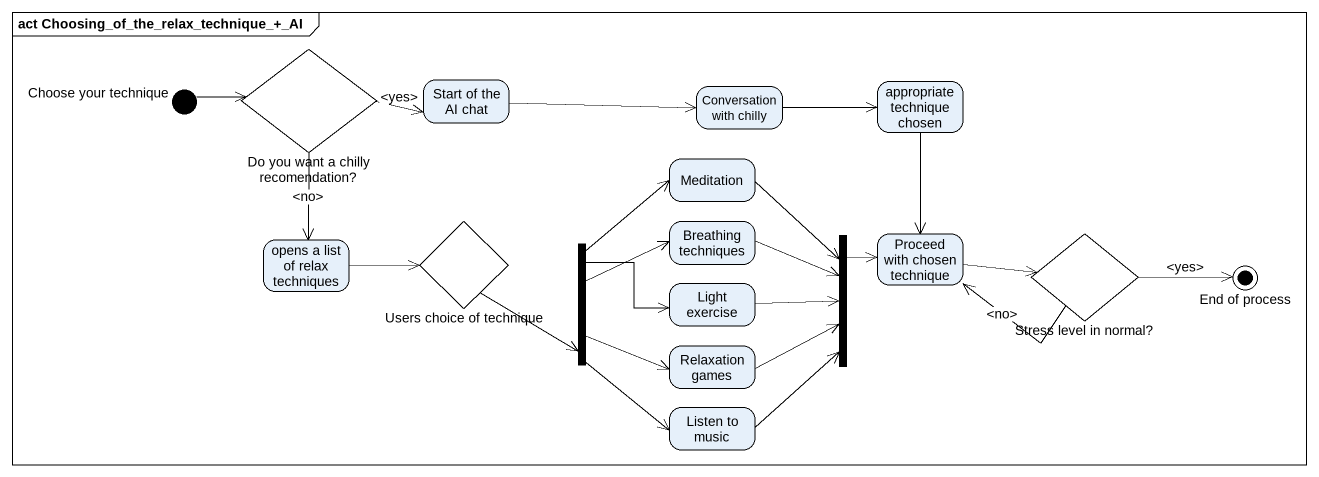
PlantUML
@startuml
mainframe act Choosing_of_the_relax_technique_+_AI
hide empty description
state "Do you want a chilly recomendation?" as Do_you_want_a_chilly <<choice>>
state "Choose your technique" as Choose_your_technique <<start>>
state "Start of the AI chat" as Start_of_the_AI_chat
state "Conversation with chilly" as Conversation_with_chilly
state "appropriate technique chosen" as appropriate_technique_chosen
state Meditation
state "opens a list of relax techniques" as opens_a_list_of_relax
state "Users choice of technique" as Users_choice_of_technique <<choice>>
state "Breathing techniques" as Breathing_techniques
state fork1 <<join>>
state "Proceed with chosen technique" as Proceed_with_chosen
state "Stress level in normal?" as Stress_level_in_normal <<choice>>
state fork2 <<fork>>
state "Light exercise" as Light_exercise
state "End of process" as End_of_process <<end>>
state "Relaxation games" as Relaxation_games
state "Listen to music" as Listen_to_music
Do_you_want_a_chilly -right-> Start_of_the_AI_chat : <yes>
Do_you_want_a_chilly --> opens_a_list_of_relax : <no>
Choose_your_technique -right-> Do_you_want_a_chilly
Start_of_the_AI_chat -right-> Conversation_with_chilly
Conversation_with_chilly -right-> appropriate_technique_chosen
appropriate_technique_chosen --> Proceed_with_chosen
Meditation --> fork1
opens_a_list_of_relax -right-> Users_choice_of_technique
Users_choice_of_technique -right-> fork2
Breathing_techniques -right-> fork1
fork1 -right-> Proceed_with_chosen
Proceed_with_chosen -right-> Stress_level_in_normal
Stress_level_in_normal -left-> Proceed_with_chosen : <no>
Stress_level_in_normal -right-> End_of_process : <yes>
fork2 -up-> Meditation
fork2 -right-> Breathing_techniques
fork2 -right-> Light_exercise
fork2 -right-> Relaxation_games
fork2 --> Listen_to_music
Light_exercise -right-> fork1
Relaxation_games -right-> fork1
Listen_to_music -up-> fork1
@enduml
